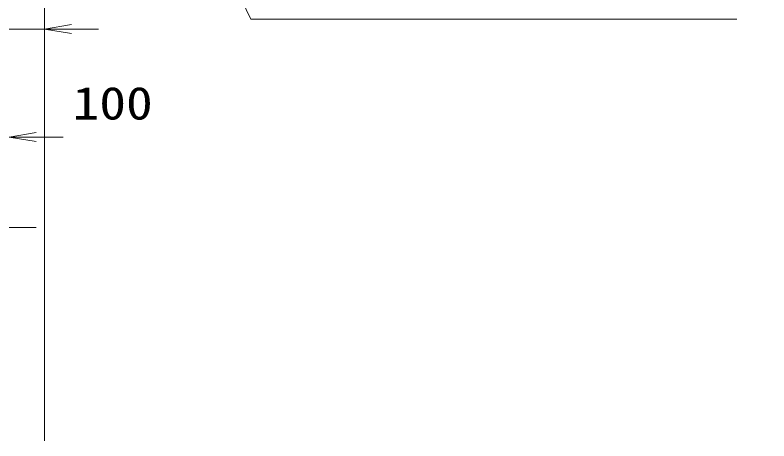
# Model space of a CAD drawing. Units: millimetres at full size. Extents: x -11880 to 11880, y -8400 to 8400.
# Drawn here: x 3767 to 6558, y 1201 to 2776 of the extents above; entities that cross this region are included whole.
import ezdxf
from ezdxf.enums import TextEntityAlignment as Align

# ---------------------------------------------------------------- set-up
doc = ezdxf.new("R2010")
doc.units = ezdxf.units.MM
doc.header["$LTSCALE"] = 30
doc.layers.add('0-4_寸法線', color=4, linetype='Continuous', lineweight=18)
doc.layers.add('0-5_0', color=7, linetype='Continuous', lineweight=18)
doc.styles.add('ＭＳ ゴシック', font='')
doc.styles.get('ＭＳ ゴシック').set_extended_font_data('MS Gothic')

# ---------------------------------------------------------------- blocks, each defined once
blk = doc.blocks.new('_Open')
at = {"layer": '0-5_0', "color": 4}
blk.add_line((-30, 5), (0, 0), dxfattribs=at)
blk.add_lwpolyline([(-30, -5), (0, 0), (-30, 0)], dxfattribs=at)
blk = doc.blocks.new('S37')
at = {"layer": '0-4_寸法線'}
for points in [[(25780161.8, 87126693.6), (25726195.4, 87126693.6), (25707411.6, 87165600.6), (25706107.3, 87168302.2)], [(25707861.9, 87165818), (25706107.3, 87168302.2), (25706961.3, 87165383.2)]]:
    blk.add_lwpolyline(points, dxfattribs=at)
at = {"layer": '0-4_寸法線', "color": 254, "style": 'ＭＳ ゴシック', "width": 0.9}
blk.add_text('ベースプレート SS400 19t', height=3637, dxfattribs=at).set_placement((25730395.4, 87128094.2), align=Align.BOTTOM_LEFT)

msp = doc.modelspace()

# ---------------------------------------------------------------- linework, layer by layer
at = {"layer": '0-4_寸法線'}
for p, q in [((3875.54, 1200.93), (3875.54, 3116.93)), ((3875.54, 1200.93), (3875.54, 2764.92)), ((3875.54, 2724.92), (3745.54, 2724.92)), ((3975.54, 2724.92), (4075.54, 2724.92)), ((3845.54, 2324.92), (3945.54, 2324.92)), ((3745.54, 1991.1), (3845.54, 1991.1))]:
    msp.add_line(p, q, dxfattribs=at)

# ---------------------------------------------------------------- block references
at = {"layer": '0-4_寸法線', "xscale": 0.03333333, "yscale": 0.03333333}
msp.add_blockref('S37', (-852899.45, -2901461.06), dxfattribs=at)
at = {"layer": '0-4_寸法線', "xscale": 3.333333, "yscale": 3.333333, "rotation": 180}
for p in [(3875.54, 2724.92), (3745.54, 2324.92)]:
    msp.add_blockref('_Open', p, dxfattribs=at)

# ---------------------------------------------------------------- texts
at = {"layer": '0-4_寸法線', "color": 254, "style": 'ＭＳ ゴシック', "width": 1.2}
msp.add_text('100', height=121.2, dxfattribs=at).set_placement((3979.94, 2353.6), align=Align.BOTTOM_LEFT)

doc.saveas('drawing.dxf')
